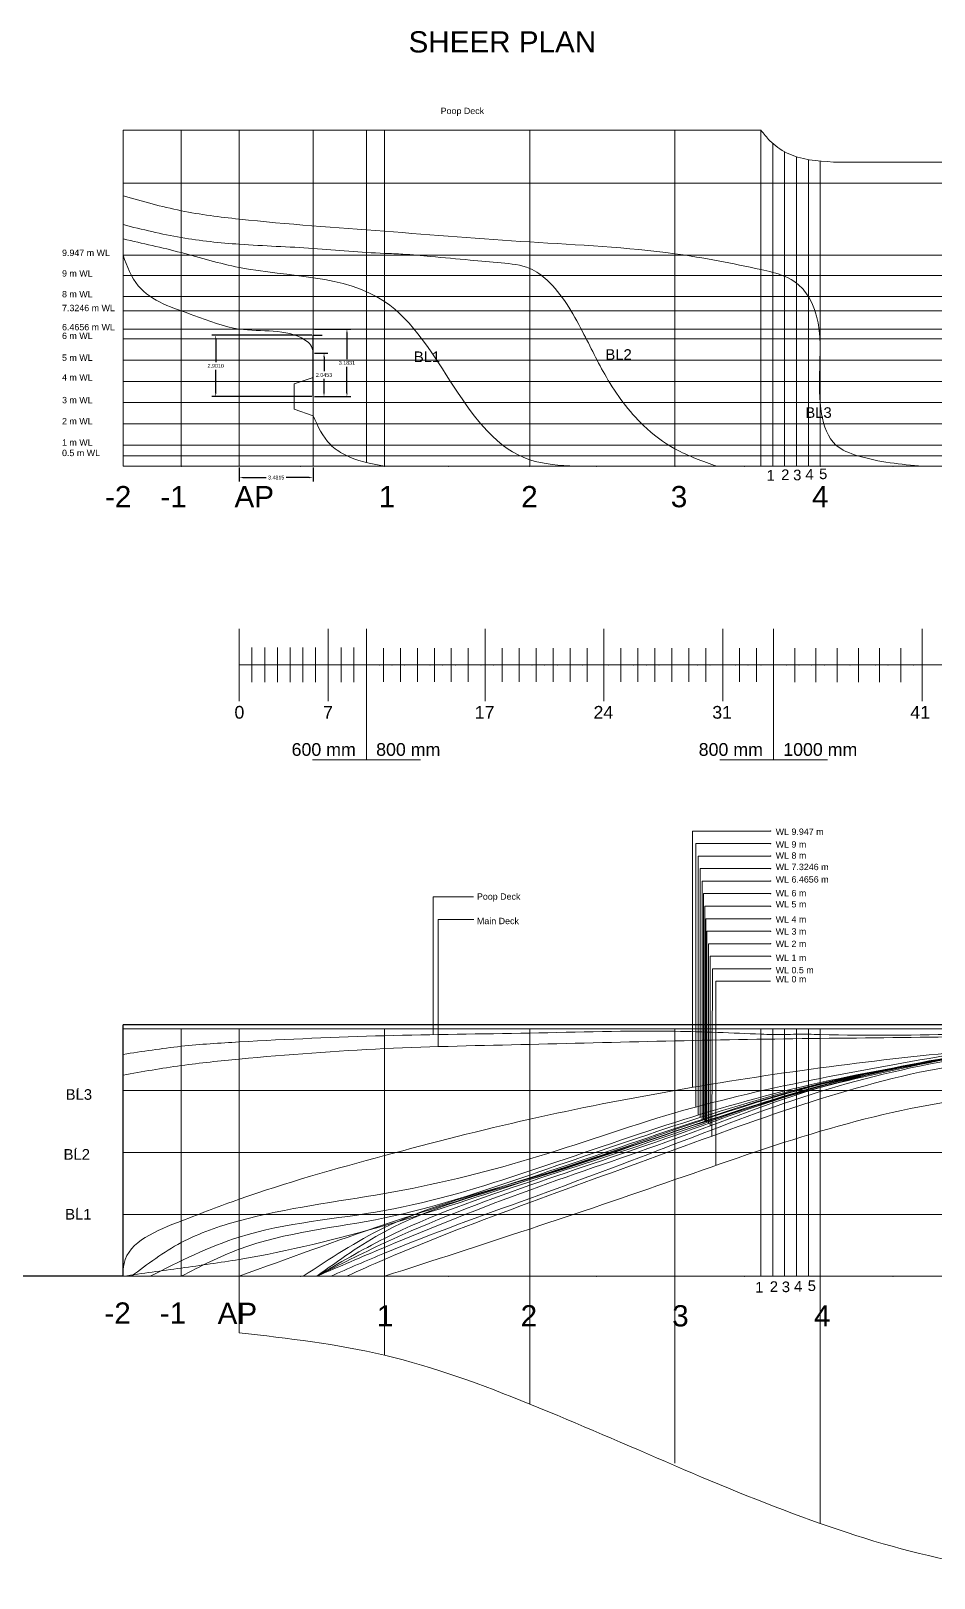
# Model space of a CAD drawing. Header units: inches. Extents: x 2352 to 5451, y 15 to 423.
# Drawn here: x 5265.5 to 5308.1, y 19.6 to 92.6 of the extents above; entities that cross this region are included whole.
import ezdxf

# ---------------------------------------------------------------- set-up
doc = ezdxf.new("R2010")
doc.units = ezdxf.units.IN
doc.header["$MEASUREMENT"] = 0
doc.layers.add('GBPD21', color=7, linetype='Continuous')
doc.layers.add('St-1', color=7, linetype='Continuous')
doc.styles.get("Standard").update_dxf_attribs({"font": 'arial.ttf'})
doc.dimstyles.get("Standard").update_dxf_attribs({"dimtxt": 0.18, "dimasz": 0.18, "dimexe": 0.18, "dimexo": 0.0625, "dimgap": 0.09, "dimtad": 0, "dimtih": 1, "dimtoh": 1, "dimdec": 4, "dimzin": 0, "dimdsep": 46, "dimtxsty": 'Standard', "dimcen": 0.09, "dimadec": 0, "dimazin": 0, "dimtfac": 1, "dimtdec": 4, "dimtofl": 0, "dimtmove": 0, "dimatfit": 3, "dimfxl": 1, "dimtolj": 1, "dimtzin": 0, "dimarcsym": 0})

# ---------------------------------------------------------------- blocks, each defined once
blk = doc.blocks.new('*D210')
at = {"layer": 'Defpoints', "color": 0, "transparency": 16777216}
for p in [(5278.812, 78.225), (5274.219, 75.324), (5278.812, 75.324)]:
    blk.add_point(p, dxfattribs=at)
at = {"layer": 'St-1', "color": 0, "lineweight": -2, "transparency": 16777216}
for p, q in [((5278.75, 78.225), (5274.039, 78.225)), ((5274.219, 78.045), (5274.219, 76.957)), ((5274.219, 75.504), (5274.219, 76.593)), ((5278.75, 75.324), (5274.039, 75.324))]:
    blk.add_line(p, q, dxfattribs=at)
at = {"layer": 'St-1', "color": 0, "transparency": 16777216}
for points in [[(5274.189, 78.045), (5274.249, 78.045), (5274.219, 78.225)], [(5274.189, 75.504), (5274.249, 75.504), (5274.219, 75.324)]]:
    blk.add_solid(points, dxfattribs=at)
at = {"layer": 'St-1', "color": 0, "transparency": 16777216, "insert": (5274.219, 76.775), "char_height": 0.18, "attachment_point": 5}
blk.add_mtext('\\A1;2.9010', dxfattribs=at)
blk = doc.blocks.new('*D211')
at = {"layer": 'Defpoints', "color": 0, "transparency": 16777216}
for p in [(5278.812, 77.37), (5278.812, 75.324), (5279.328, 75.324)]:
    blk.add_point(p, dxfattribs=at)
at = {"layer": 'St-1', "color": 0, "lineweight": -2, "transparency": 16777216}
for p, q in [((5278.875, 77.37), (5279.508, 77.37)), ((5279.328, 77.19), (5279.328, 76.529)), ((5279.328, 75.504), (5279.328, 76.165)), ((5278.875, 75.324), (5279.508, 75.324))]:
    blk.add_line(p, q, dxfattribs=at)
at = {"layer": 'St-1', "color": 0, "transparency": 16777216}
for points in [[(5279.298, 77.19), (5279.358, 77.19), (5279.328, 77.37)], [(5279.298, 75.504), (5279.358, 75.504), (5279.328, 75.324)]]:
    blk.add_solid(points, dxfattribs=at)
at = {"layer": 'St-1', "color": 0, "transparency": 16777216, "insert": (5279.328, 76.347), "char_height": 0.18, "attachment_point": 5}
blk.add_mtext('\\A1;2.0453', dxfattribs=at)
blk = doc.blocks.new('*D212')
at = {"layer": 'Defpoints', "color": 0, "transparency": 16777216}
for p in [(5278.812, 78.508), (5278.812, 75.324), (5280.409, 75.324)]:
    blk.add_point(p, dxfattribs=at)
at = {"layer": 'St-1', "color": 0, "lineweight": -2, "transparency": 16777216}
for p, q in [((5278.875, 78.508), (5280.589, 78.508)), ((5280.409, 78.328), (5280.409, 77.098)), ((5280.409, 75.504), (5280.409, 76.734)), ((5278.875, 75.324), (5280.589, 75.324))]:
    blk.add_line(p, q, dxfattribs=at)
at = {"layer": 'St-1', "color": 0, "transparency": 16777216}
for points in [[(5280.379, 78.328), (5280.439, 78.328), (5280.409, 78.508)], [(5280.379, 75.504), (5280.439, 75.504), (5280.409, 75.324)]]:
    blk.add_solid(points, dxfattribs=at)
at = {"layer": 'St-1', "color": 0, "transparency": 16777216, "insert": (5280.409, 76.916), "char_height": 0.18, "attachment_point": 5}
blk.add_mtext('\\A1;3.1831', dxfattribs=at)
blk = doc.blocks.new('*D213')
at = {"layer": 'Defpoints', "color": 0, "transparency": 16777216}
for p in [(5275.331, 72.042), (5278.812, 72.042), (5278.812, 71.509)]:
    blk.add_point(p, dxfattribs=at)
at = {"layer": 'St-1', "color": 0, "lineweight": -2, "transparency": 16777216}
for p, q in [((5275.331, 71.979), (5275.331, 71.329)), ((5275.511, 71.509), (5276.607, 71.509)), ((5278.632, 71.509), (5277.536, 71.509)), ((5278.812, 71.979), (5278.812, 71.329))]:
    blk.add_line(p, q, dxfattribs=at)
at = {"layer": 'St-1', "color": 0, "transparency": 16777216}
for points in [[(5275.511, 71.539), (5275.511, 71.479), (5275.331, 71.509)], [(5278.632, 71.539), (5278.632, 71.479), (5278.812, 71.509)]]:
    blk.add_solid(points, dxfattribs=at)
at = {"layer": 'St-1', "color": 0, "transparency": 16777216, "insert": (5277.071, 71.509), "char_height": 0.18, "attachment_point": 5}
blk.add_mtext('\\A1;3.4815', dxfattribs=at)

msp = doc.modelspace()

# ---------------------------------------------------------------- linework, layer by layer
at = {"lineweight": 5}
for p, q in [((5299.93076, 87.88191), (5269.85076, 87.88191)), ((5269.85076, 85.38191), (5269.85076, 87.88191)), ((5272.59076, 72.04191), (5272.59076, 87.88191)), ((5275.33076, 81.98891), (5275.33076, 87.88191)), ((5278.81221, 72.04191), (5278.81221, 87.88191)), ((5282.18076, 72.04191), (5282.18076, 87.88191)), ((5289.03076, 72.04191), (5289.03076, 87.88191)), ((5295.88076, 72.04191), (5295.88076, 87.88191)), ((5299.93076, 72.04191), (5299.93076, 87.88191)), ((5330.13076, 86.38191), (5303.35223, 86.38191)), ((5269.85076, 81.98891), (5269.85076, 85.38191)), ((5269.85076, 85.38191), (5330.13076, 85.38191)), ((5269.85076, 72.04191), (5269.85076, 85.38191)), ((5299.93076, 85.38191), (5302.73076, 85.38191)), ((5269.85076, 81.98891), (5330.13076, 81.98891)), ((5275.33076, 72.04191), (5275.33076, 81.98891)), ((5330.13076, 81.04191), (5269.85076, 81.04191)), ((5330.13076, 80.04191), (5269.85076, 80.04191)), ((5272.59076, 72.04191), (5272.59076, 79.98071)), ((5330.13076, 79.36651), (5269.85076, 79.36651)), ((5330.13076, 78.50751), (5269.85076, 78.50751)), ((5330.13076, 78.04191), (5269.85076, 78.04191)), ((5275.33076, 78.50746), (5274.68906, 78.50746)), ((5275.33076, 72.04191), (5275.33076, 78.50746)), ((5278.81221, 76.22279), (5278.81221, 78.64755)), ((5330.13076, 77.04191), (5269.85076, 77.04191)), ((5330.13076, 76.04191), (5269.85076, 76.04191)), ((5277.92391, 75.92124), (5278.81221, 76.22279)), ((5277.92391, 75.92124), (5277.92391, 74.7276)), ((5278.81221, 75.32442), (5278.81221, 76.22279)), ((5278.81221, 72.04191), (5278.81221, 75.32442)), ((5330.13076, 75.04191), (5269.85076, 75.04191)), ((5277.92391, 74.7276), (5278.81221, 74.42605)), ((5330.13076, 74.04191), (5269.85076, 74.04191)), ((5330.13076, 73.04191), (5269.85076, 73.04191)), ((5275.33076, 72.04191), (5275.33076, 73.38691)), ((5282.18076, 72.04191), (5282.18076, 73.30991)), ((5330.13076, 72.54191), (5269.85076, 72.54191)), ((5272.59076, 72.04191), (5272.59076, 72.49791)), ((5272.59076, 72.04191), (5272.59076, 72.25691)), ((5275.33076, 72.04191), (5275.33076, 72.48491)), ((5275.33076, 72.04191), (5269.85076, 72.04191)), ((5330.13076, 72.04191), (5275.33076, 72.04191)), ((5275.33076, 72.04191), (5330.13076, 72.04191)), ((5300.38681, 54.85073), (5296.71429, 54.85073)), ((5296.71429, 42.77105), (5296.71429, 54.85073)), ((5300.38681, 54.2608), (5296.86157, 54.2608)), ((5296.86157, 41.84623), (5296.86157, 54.2608)), ((5300.38681, 53.67087), (5296.97772, 53.67087)), ((5296.97772, 41.46578), (5296.97772, 53.67087)), ((5300.38681, 53.08094), (5297.07579, 53.08094)), ((5297.07579, 41.35361), (5297.07579, 53.08094)), ((5300.38681, 52.49102), (5297.15523, 52.49102)), ((5297.15523, 41.26494), (5297.15523, 52.49102)), ((5300.38681, 51.90109), (5297.21961, 51.90109)), ((5297.21961, 41.24003), (5297.21961, 51.90109)), ((5284.47543, 45.2567), (5284.47543, 51.75597)), ((5284.47543, 51.75597), (5286.37301, 51.75597)), ((5300.38681, 51.31116), (5297.28596, 51.31116)), ((5297.28596, 41.16775), (5297.28596, 51.31116)), ((5300.38681, 50.72123), (5297.32746, 50.72123)), ((5297.32746, 41.16299), (5297.32746, 50.72123)), ((5300.38681, 50.1313), (5297.38208, 50.1313)), ((5297.38208, 41.12328), (5297.38208, 50.1313)), ((5300.38681, 49.54137), (5297.4612, 49.54137)), ((5297.4612, 41.07501), (5297.4612, 49.54137)), ((5300.38681, 48.95144), (5297.53907, 48.95144)), ((5297.53907, 40.95908), (5297.53907, 48.95144)), ((5297.62418, 40.47759), (5297.64913, 48.36151)), ((5300.38681, 48.36151), (5297.64913, 48.36151)), ((5300.38681, 47.77158), (5297.81435, 47.77158)), ((5297.81435, 39.09675), (5297.81435, 47.77158)), ((5269.85076, 33.87174), (5269.85076, 45.53271)), ((5269.85076, 45.53271), (5414.13276, 45.53271)), ((5269.85076, 33.87174), (5269.85076, 45.53271)), ((5272.59076, 33.87174), (5272.59076, 45.53271)), ((5275.33076, 33.87174), (5275.33076, 45.53271)), ((5282.18076, 33.87174), (5282.18076, 45.53271)), ((5289.03076, 33.87174), (5289.03076, 45.53271)), ((5295.88076, 33.87174), (5295.88076, 45.53271)), ((5299.93076, 45.53271), (5299.93076, 33.87174)), ((5300.49076, 45.53271), (5300.49076, 33.87174)), ((5300.49076, 45.53271), (5300.49076, 33.87174)), ((5301.05076, 45.53271), (5301.05076, 33.87174)), ((5301.05076, 45.53271), (5301.05076, 33.87174)), ((5301.61076, 45.53271), (5301.61076, 33.87174)), ((5301.61076, 45.53271), (5301.61076, 33.87174)), ((5302.17076, 45.53271), (5302.17076, 33.87174)), ((5302.17076, 45.53271), (5302.17076, 33.87174)), ((5302.73076, 33.87174), (5302.73076, 45.53271)), ((5269.85076, 42.61747), (5414.13276, 42.61747)), ((5295.88076, 33.87174), (5295.88076, 40.70074)), ((5269.85076, 39.70222), (5414.13276, 39.70222)), ((5275.33076, 33.87174), (5275.33076, 38.27174)), ((5289.03076, 33.87174), (5289.03076, 38.42374)), ((5269.85076, 36.78698), (5414.13276, 36.78698)), ((5272.59076, 33.87174), (5272.59076, 36.47174)), ((5282.18076, 33.87174), (5282.18076, 36.10674)), ((5269.85076, 33.87174), (5269.85076, 34.47174)), ((5275.33076, 33.87174), (5275.33076, 34.66274)), ((5275.33076, 33.87174), (5269.85076, 33.87174)), ((5272.59076, 33.87174), (5272.59076, 34.25674)), ((5272.59076, 33.87174), (5412.33076, 33.87174)), ((5275.33076, 31.20954), (5275.33076, 33.87174)), ((5275.33076, 33.87174), (5275.33076, 31.20954)), ((5282.18076, 33.87174), (5282.18076, 30.14824)), ((5289.03076, 33.87174), (5289.03076, 27.84744)), ((5295.88076, 33.87174), (5295.88076, 25.05364)), ((5302.73076, 33.87174), (5302.73076, 22.22014))]:
    msp.add_line(p, q, dxfattribs=at)
at = {"color": 1, "lineweight": 5}
msp.add_line((5281.33076, 72.21903), (5281.33076, 87.88191), dxfattribs=at)
at = {"color": 5, "lineweight": 5}
for p, q in [((5300.49076, 72.04191), (5300.49076, 87.25671)), ((5301.05076, 72.04191), (5301.05076, 86.86334)), ((5301.61076, 72.04191), (5301.61076, 86.63036)), ((5302.17076, 72.04191), (5302.17076, 86.4998)), ((5302.73076, 72.04191), (5302.73076, 86.42861))]:
    msp.add_line(p, q, dxfattribs=at)
at = {"color": 18, "lineweight": 5, "true_color": 0x000000}
for p, q in [((5275.33076, 60.97208), (5275.33076, 64.38389)), ((5279.53076, 60.97208), (5279.53076, 64.38389)), ((5279.53076, 60.97208), (5279.53076, 64.38389)), ((5281.33076, 60.97208), (5281.33076, 64.38389)), ((5286.93076, 60.97208), (5286.93076, 64.38389)), ((5292.53076, 60.97208), (5292.53076, 64.38389)), ((5298.13076, 60.97208), (5298.13076, 64.38389)), ((5275.93076, 61.86094), (5275.93076, 63.49503)), ((5276.53076, 61.86094), (5276.53076, 63.49503)), ((5277.13076, 61.86094), (5277.13076, 63.49503)), ((5277.73076, 61.86094), (5277.73076, 63.49503)), ((5278.33076, 61.86094), (5278.33076, 63.49503)), ((5278.93076, 61.86094), (5278.93076, 63.49503)), ((5280.13076, 61.86094), (5280.13076, 63.49503)), ((5280.73076, 61.86094), (5280.73076, 63.49503)), ((5281.33076, 61.86094), (5281.33076, 63.49503)), ((5286.93076, 61.86094), (5286.93076, 63.49503)), ((5292.53076, 61.86094), (5292.53076, 63.49503)), ((5298.13076, 61.86094), (5298.13076, 63.49503)), ((5275.33076, 62.67798), (5412.33076, 62.67798)), ((5275.33076, 62.67798), (5279.53076, 62.67798)), ((5275.33076, 62.67798), (5279.53076, 62.67798)), ((5279.53076, 62.67798), (5278.93076, 62.67798)), ((5292.13076, 62.67798), (5291.53076, 62.67798)), ((5292.13076, 62.67798), (5296.33076, 62.67798)), ((5292.13076, 62.67798), (5296.33076, 62.67798)), ((5296.33076, 62.67798), (5295.73076, 62.67798)), ((5296.33076, 62.67798), (5300.53076, 62.67798)), ((5296.33076, 62.67798), (5300.53076, 62.67798)), ((5300.53076, 62.67798), (5299.93076, 62.67798)), ((5281.33076, 61.86094), (5281.33076, 58.20261)), ((5300.53076, 61.86094), (5300.53076, 58.20261)), ((5281.33076, 58.20261), (5278.78792, 58.20261)), ((5283.8736, 58.20261), (5281.33076, 58.20261)), ((5300.53076, 58.20261), (5297.98792, 58.20261)), ((5303.0736, 58.20261), (5300.53076, 58.20261))]:
    msp.add_line(p, q, dxfattribs=at)
at = {"lineweight": 5}
for points in [[(5299.93076, 87.88191), (5300.35525, 87.38492), (5301.14493, 86.81452), (5303.35223, 86.38191)], [(5307.55486, 72.04191), (5304.49223, 72.54191), (5303.4738, 73.04191), (5302.7964, 74.51812), (5302.17076, 80.04191), (5301.61076, 80.67874), (5300.49076, 81.18114), (5299.93076, 81.31428), (5295.88076, 82.0598), (5289.03076, 82.6142), (5282.18076, 83.11894), (5275.33076, 83.6911), (5272.59076, 84.0877), (5269.85076, 84.79293)], [(5291.19986, 72.04191), (5289.02996, 72.34798), (5282.18076, 79.81279), (5275.33076, 81.41316), (5272.59076, 82.11127), (5269.85076, 82.75788)], [(5278.81221, 76.22279), (5278.81221, 76.97854), (5278.68824, 77.76852), (5278.43564, 77.98901), (5275.33076, 78.50746), (5273.18921, 79.1541), (5270.56516, 80.54821), (5269.85076, 81.98891)], [(5278.81221, 74.42605), (5279.62998, 73.06414), (5280.2887, 72.59458), (5282.18076, 72.04191)], [(5269.85076, 33.87174), (5269.89822, 34.47174), (5272.59076, 36.47174), (5275.33076, 37.50353), (5282.18076, 39.55816), (5289.03076, 41.27174), (5295.88076, 42.62708), (5302.73076, 43.68922), (5309.58076, 44.47174), (5316.43076, 45.07174), (5323.28076, 45.50874), (5330.13076, 45.50874), (5336.98066, 45.51656), (5343.83076, 45.50874), (5350.6811, 45.51849), (5357.53076, 45.50874), (5364.38076, 45.50874), (5371.23076, 44.87174), (5378.08076, 44.07174), (5384.93076, 42.97174), (5391.78076, 41.47174), (5398.63076, 39.47174), (5405.48076, 37.16119), (5411.12807, 35.10583), (5412.29076, 34.31154), (5412.33076, 33.87174)], [(5269.85076, 43.35174), (5272.59076, 43.79996), (5275.33076, 44.10352), (5282.18076, 44.59723), (5289.03076, 44.79652), (5295.88076, 44.96193), (5302.73076, 45.0789), (5309.58076, 45.16348), (5316.43076, 45.32495), (5323.28076, 45.53271)], [(5269.85076, 33.87174), (5272.59076, 34.25674), (5275.33076, 34.66274), (5289.03076, 38.42374), (5295.88076, 40.70074), (5302.73076, 42.84674), (5309.58076, 44.29574), (5316.43076, 44.94274), (5323.28076, 45.30774), (5330.13076, 45.46574), (5336.98076, 45.50874), (5343.83076, 45.50874), (5350.68076, 45.50874), (5357.53076, 45.46674), (5364.38076, 45.29174), (5371.23076, 44.68474), (5378.08076, 43.59374), (5384.93076, 41.64874), (5391.78076, 39.46074), (5398.63076, 36.90174), (5405.48076, 34.97274), (5412.33076, 33.87174)], [(5299.93076, 45.2781), (5295.88076, 45.41548), (5289.03076, 45.33073), (5282.18076, 45.20773), (5275.33076, 44.91285), (5272.59076, 44.70667), (5269.85076, 44.32378)], [(5270.2465, 33.87174), (5272.59076, 35.45494), (5275.33076, 36.48844), (5282.18076, 37.76924), (5289.03076, 39.39674), (5295.88076, 41.57054), (5302.73076, 43.19354), (5309.58076, 44.43004), (5316.43076, 45.36873), (5323.28076, 45.53271), (5330.13076, 45.53271), (5336.98076, 45.53271), (5343.83076, 45.53271), (5350.68076, 45.53977), (5357.53076, 45.53271), (5364.38076, 45.53271), (5371.23076, 45.19776), (5378.08076, 43.89774), (5384.93076, 42.43864), (5391.78076, 40.41034), (5398.63076, 38.37554), (5405.48076, 35.82174), (5412.02285, 33.87174)], [(5411.72182, 33.87174), (5405.48076, 35.32054), (5398.63076, 37.62034), (5391.78076, 39.92874), (5384.93076, 42.16324), (5378.08076, 43.85564), (5371.23076, 45.19776), (5364.38076, 45.53271), (5357.53076, 45.53271), (5350.68142, 45.53975), (5343.83076, 45.53271), (5336.98076, 45.53271), (5330.13076, 45.53271), (5323.28076, 45.53271), (5316.43076, 45.36873), (5309.58076, 44.29784), (5302.73076, 42.99814), (5295.88076, 41.12404), (5289.03076, 38.83134), (5282.18076, 36.96404), (5275.33076, 35.71744), (5271.1339, 33.87174)], [(5411.52263, 33.87174), (5405.48076, 35.14654), (5398.63076, 37.31174), (5391.78076, 39.77094), (5384.93076, 42.03164), (5378.08076, 43.84434), (5371.23076, 45.19776), (5364.38076, 45.53271), (5357.53076, 45.53271), (5350.68076, 45.53977), (5343.83076, 45.53271), (5336.98076, 45.53271), (5330.13076, 45.53271), (5323.28076, 45.53271), (5316.43076, 45.36873), (5309.58076, 44.30844), (5302.73076, 42.95334), (5295.88076, 40.96814), (5289.03076, 38.64104), (5282.18076, 36.61954), (5275.33076, 35.14824), (5272.59076, 33.87174)], [(5411.26319, 33.87174), (5405.48076, 35.01364), (5398.63076, 37.06494), (5391.78076, 39.62554), (5384.93076, 41.88594), (5378.08076, 43.82554), (5371.23076, 45.19776), (5364.38076, 45.53271), (5357.53076, 45.53271), (5350.68076, 45.53977), (5343.83076, 45.53271), (5336.98076, 45.53271), (5330.13076, 45.53271), (5323.28076, 45.53271), (5316.43076, 45.36873), (5309.58076, 44.29614), (5302.73076, 42.92434), (5295.88076, 40.83614), (5289.03076, 38.51604), (5282.18076, 36.30544), (5275.33076, 33.87174)], [(5278.34929, 33.87174), (5282.18076, 36.16384), (5289.03076, 38.48134), (5295.88076, 40.78054), (5302.73076, 42.90254), (5309.58076, 44.29034), (5316.43076, 45.36873), (5323.28076, 45.53271), (5330.13076, 45.53271), (5336.98076, 45.53271), (5343.83076, 45.53271), (5350.68076, 45.53977), (5357.53076, 45.53271), (5364.38076, 45.53271), (5371.23076, 45.19776), (5378.08076, 43.80954), (5384.93076, 41.81464), (5391.78076, 39.55804), (5398.63076, 36.97084), (5405.48076, 34.95694), (5411.1156, 33.87174)], [(5410.36612, 33.87174), (5405.48076, 34.72774), (5398.63076, 36.59664), (5391.78076, 39.36224), (5384.93076, 41.58764), (5378.08076, 43.66154), (5371.23076, 45.19776), (5364.38076, 45.53271), (5357.53076, 45.53271), (5350.68076, 45.53977), (5343.83076, 45.53271), (5336.98076, 45.53271), (5330.13076, 45.53271), (5323.28076, 45.53271), (5316.43076, 45.36873), (5309.58076, 44.27614), (5302.73076, 42.83384), (5295.88076, 40.60284), (5289.03076, 38.32774), (5282.18076, 35.65384), (5278.98821, 33.87174)], [(5409.87611, 33.87174), (5405.48076, 34.65664), (5398.63076, 36.37454), (5391.78076, 39.25394), (5384.93076, 41.44854), (5378.08076, 43.56834), (5371.23076, 45.19776), (5364.38076, 45.53271), (5357.53076, 45.53271), (5350.68076, 45.53977), (5343.83076, 45.53271), (5336.98076, 45.53271), (5330.13076, 45.53271), (5323.28076, 45.53271), (5316.43076, 45.36873), (5309.58076, 44.29184), (5302.73076, 42.81984), (5295.88076, 40.50964), (5289.03076, 38.15774), (5282.18076, 35.43904), (5278.98821, 33.87174)], [(5410.77005, 33.87174), (5405.48076, 34.83914), (5398.63076, 36.78994), (5391.78076, 39.44304), (5384.93076, 41.69394), (5378.08076, 43.74944), (5371.23076, 45.19776), (5364.38076, 45.53271), (5357.53076, 45.53271), (5350.68076, 45.53977), (5343.83076, 45.53271), (5336.98076, 45.53271), (5330.13076, 45.53271), (5323.28076, 45.53271), (5316.43076, 45.36873), (5309.58076, 44.27804), (5302.73076, 42.76444), (5295.88076, 40.68524), (5289.03076, 38.42664), (5282.18076, 35.96884), (5278.98821, 33.87174)], [(5409.26411, 33.87174), (5405.48076, 34.57424), (5398.63076, 36.11994), (5391.78076, 39.03354), (5384.93076, 41.21284), (5378.08076, 43.42914), (5371.23076, 45.01933), (5364.38076, 45.50744), (5357.53076, 45.50744), (5350.68076, 45.50744), (5343.83076, 45.53271), (5336.98076, 45.50744), (5330.13076, 45.50744), (5323.28076, 45.50744), (5316.43076, 45.26022), (5309.58076, 44.28644), (5302.73076, 42.76334), (5295.88076, 40.34424), (5289.03076, 37.9334), (5282.18076, 35.23204), (5278.98821, 33.87174)], [(5323.28076, 45.53271), (5309.58076, 45.2781), (5302.73076, 45.26202), (5301.61076, 45.2781), (5301.05076, 45.26202), (5300.49076, 45.26202), (5299.93076, 45.2781)], [(5279.6527, 33.87174), (5282.18076, 34.95914), (5289.03076, 37.53994), (5295.88076, 40.10343), (5302.73076, 42.57584), (5309.58076, 44.17904), (5316.43076, 44.87954), (5323.28076, 44.87954), (5330.13076, 44.87954), (5336.98076, 44.87954), (5343.83076, 44.87954), (5350.68076, 44.87954), (5357.53076, 44.87954), (5364.38076, 44.87954), (5371.23076, 44.50524), (5378.08076, 43.09054), (5384.93076, 40.81504), (5391.78076, 38.58614), (5398.63076, 35.79774), (5405.48076, 34.42934), (5408.39426, 33.87174)], [(5280.39403, 33.87174), (5282.18076, 34.66444), (5289.03076, 37.34228), (5295.88076, 39.84346), (5302.73076, 42.22654), (5309.58076, 43.86754), (5316.43076, 44.28174), (5323.28076, 44.28174), (5330.13076, 44.28174), (5336.98076, 44.28174), (5343.83076, 44.28174), (5350.68076, 44.28174), (5357.53076, 44.28174), (5364.38076, 44.28174), (5371.20998, 44.10174), (5378.08076, 42.62424), (5384.93076, 40.42785), (5391.78076, 38.13884), (5398.63076, 35.53674), (5405.48076, 34.32404), (5407.60191, 33.87174)], [(5282.18076, 33.87174), (5289.03076, 36.09704), (5295.88076, 38.42354), (5302.73076, 40.70104), (5309.58076, 42.20695), (5316.43076, 42.58174), (5323.28076, 42.58174), (5330.13076, 42.58174), (5336.98076, 42.58174), (5343.83076, 42.58174), (5350.68076, 42.58174), (5357.53076, 42.58174), (5364.38076, 42.58174), (5371.23076, 42.47359), (5378.08076, 41.64904), (5384.93076, 39.46114), (5391.78076, 36.90134), (5398.63076, 34.97284), (5405.48076, 33.87174)], [(5275.33076, 31.20954), (5282.18076, 30.14824), (5289.03076, 27.84744), (5302.73076, 22.22014), (5309.58076, 20.34404), (5316.43076, 19.70794), (5323.28076, 19.70794), (5330.13076, 19.70794), (5336.98076, 19.70794), (5343.83076, 19.70794), (5350.68076, 19.70794), (5357.53076, 19.70794), (5364.38076, 19.70794), (5371.23076, 20.00114), (5378.08076, 21.56644), (5384.93076, 23.87514), (5391.78076, 26.56564), (5398.63076, 29.47364), (5405.48076, 31.68624), (5412.33076, 33.87174)]]:
    msp.add_spline(points, degree=3, dxfattribs=at)
for p in [(5300.49076, 85.38191), (5301.05076, 85.38191), (5301.61076, 85.38191), (5302.17076, 85.38191), (5272.59076, 72.04191), (5278.20776, 72.04191), (5282.18076, 72.04191), (5285.19476, 72.04191), (5289.03076, 72.04191), (5292.18176, 72.04191), (5295.88076, 72.04191), (5299.16876, 72.04191), (5302.73076, 72.04191), (5306.15576, 72.04191), (5300.38681, 54.85073), (5300.38681, 54.2608), (5300.38681, 53.67087), (5300.38681, 53.08094), (5300.38681, 52.49102), (5300.38681, 51.90109), (5300.38681, 51.31116), (5300.38681, 50.72123), (5300.38681, 50.1313), (5300.38681, 49.54137), (5300.38681, 48.95144), (5300.38681, 48.36151), (5267.72289, 42.71543), (5269.85076, 42.61747), (5267.62378, 39.89316), (5269.85076, 39.70222), (5267.69811, 37.07088), (5269.85076, 36.78698), (5278.20776, 33.87174), (5282.18076, 33.87174), (5285.19476, 33.87174), (5289.03076, 33.87174), (5292.18176, 33.87174), (5295.88076, 33.87174), (5299.16876, 33.87174), (5302.73076, 33.87174), (5306.15576, 33.87174)]:
    msp.add_point(p, dxfattribs=at)
at = {"color": 18, "lineweight": 5, "true_color": 0x000000}
for p in [(5275.93076, 62.67798), (5276.53076, 62.67798), (5277.13076, 62.67798), (5277.73076, 62.67798), (5278.33076, 62.67798), (5278.93076, 62.67798), (5280.13076, 62.67798), (5280.73076, 62.67798), (5281.33076, 62.67798), (5281.93076, 62.67798), (5282.53076, 62.67798), (5283.13076, 62.67798), (5284.33076, 62.67798), (5284.93076, 62.67798), (5285.53076, 62.67798), (5286.13076, 62.67798), (5286.73076, 62.67798), (5287.33076, 62.67798), (5288.53076, 62.67798), (5289.13076, 62.67798), (5289.73076, 62.67798), (5290.33076, 62.67798), (5290.93076, 62.67798), (5291.53076, 62.67798), (5292.73076, 62.67798), (5293.33076, 62.67798), (5293.93076, 62.67798), (5294.53076, 62.67798), (5295.13076, 62.67798), (5295.73076, 62.67798), (5296.93076, 62.67798), (5297.53076, 62.67798), (5298.13076, 62.67798), (5298.73076, 62.67798), (5299.33076, 62.67798), (5299.93076, 62.67798), (5301.13076, 62.67798), (5301.73076, 62.67798), (5302.33076, 62.67798), (5302.93076, 62.67798), (5303.53076, 62.67798), (5304.13076, 62.67798), (5305.33076, 62.67798), (5305.93076, 62.67798), (5306.53076, 62.67798), (5307.13076, 62.67798)]:
    msp.add_point(p, dxfattribs=at)
at = {"layer": 'GBPD21', "lineweight": 5}
for p, q in [((5284.7131, 44.69247), (5284.7131, 50.67854)), ((5284.7131, 50.67854), (5286.3971, 50.67854))]:
    msp.add_line(p, q, dxfattribs=at)
msp.add_spline([(5297.87008, 72.04191), (5295.88076, 72.86611), (5294.3908, 73.96935), (5292.64417, 76.24642), (5291.51896, 78.39392), (5290.76664, 79.70757), (5289.85417, 80.8103), (5289.03076, 81.37042), (5287.67722, 81.6241), (5286.2189, 81.76224), (5284.35667, 81.93184), (5283.0516, 82.03915), (5282.18076, 82.07645), (5278.81221, 82.31242), (5275.33705, 82.50801), (5272.58709, 82.82205), (5269.85076, 83.43012)], degree=3, dxfattribs=at)
at = {"layer": 'St-1'}
for p, q in [((5278.81221, 75.32442), (5278.81221, 78.22544)), ((5278.81221, 78.22544), (5279.23977, 78.22544)), ((5269.85076, 33.87174), (5225.43825, 33.87174))]:
    msp.add_line(p, q, dxfattribs=at)
at = {"layer": 'St-1', "lineweight": 5}
for p, q in [((5286.93076, 60.97798), (5286.93076, 64.37798)), ((5292.53076, 60.97798), (5292.53076, 64.37798)), ((5298.13076, 60.97798), (5298.13076, 64.37798)), ((5300.53076, 60.97208), (5300.53076, 64.37798)), ((5307.53076, 60.97208), (5307.53076, 64.37798)), ((5307.53076, 60.96913), (5307.53076, 64.37503)), ((5282.13076, 61.87798), (5282.13076, 63.47798)), ((5282.93076, 61.87798), (5282.93076, 63.47798)), ((5283.73076, 61.87798), (5283.73076, 63.47798)), ((5284.53076, 61.87798), (5284.53076, 63.47798)), ((5285.33076, 61.87798), (5285.33076, 63.47798)), ((5286.13076, 61.87798), (5286.13076, 63.47798)), ((5287.73076, 61.87798), (5287.73076, 63.47798)), ((5288.53076, 61.87798), (5288.53076, 63.47798)), ((5289.33076, 61.87798), (5289.33076, 63.47798)), ((5290.13076, 61.87798), (5290.13076, 63.47798)), ((5290.93076, 61.87798), (5290.93076, 63.47798)), ((5291.73076, 61.87798), (5291.73076, 63.47798)), ((5293.33076, 61.87798), (5293.33076, 63.47798)), ((5294.13076, 61.87798), (5294.13076, 63.47798)), ((5294.93076, 61.87798), (5294.93076, 63.47798)), ((5295.73076, 61.87798), (5295.73076, 63.47798)), ((5296.53076, 61.87798), (5296.53076, 63.47798)), ((5297.33076, 61.87798), (5297.33076, 63.47798)), ((5298.93076, 61.87798), (5298.93076, 63.47798)), ((5299.73076, 61.87798), (5299.73076, 63.47798)), ((5301.53076, 61.87503), (5301.53076, 63.47503)), ((5302.53076, 61.87503), (5302.53076, 63.47503)), ((5303.53076, 61.87503), (5303.53076, 63.47503)), ((5304.53076, 61.87503), (5304.53076, 63.47503)), ((5305.53076, 61.87503), (5305.53076, 63.47503)), ((5306.53076, 61.87503), (5306.53076, 63.47503))]:
    msp.add_line(p, q, dxfattribs=at)
at = {"layer": 'St-1', "color": 5}
for p in [(5414.13276, 45.72174), (5269.85076, 33.87174)]:
    msp.add_line(p, (5269.85076, 45.72174), dxfattribs=at)

# ---------------------------------------------------------------- texts
at = {"lineweight": 5}
for s, height, p in [('SHEER PLAN', 1, (5283.31341, 91.545)), ('Poop Deck', 0.3, (5284.82863, 88.64153)), ('9.947 m WL', 0.3, (5266.9713, 81.95429)), ('9 m WL', 0.3, (5266.9713, 80.98358)), ('8 m WL', 0.3, (5266.9713, 80.00423)), ('7.3246 m WL', 0.3, (5266.9713, 79.35234)), ('6.4656 m WL', 0.3, (5266.9713, 78.45029)), ('6 m WL', 0.3, (5266.9713, 78.04062)), ('5 m WL', 0.3, (5266.9713, 77.01209)), ('BL1', 0.5, (5283.5647, 76.95322)), ('BL2', 0.5, (5292.59921, 77.06078)), ('4 m WL', 0.3, (5266.9713, 76.08203)), ('3 m WL', 0.3, (5266.9713, 75.01316)), ('BL3', 0.5, (5302.0292, 74.32387)), ('2 m WL', 0.3, (5266.9713, 74.01585)), ('1 m WL', 0.3, (5266.9713, 73.01727)), ('0.5 m WL', 0.3, (5266.9713, 72.52111)), ('1', 0.5, (5300.19595, 71.36332)), ('2', 0.5, (5300.88817, 71.39476)), ('3', 0.5, (5301.45454, 71.38428)), ('4', 0.5, (5302.03138, 71.41048)), ('5', 0.5, (5302.67641, 71.43668)), ('-2', 1, (5268.99862, 70.11255)), ('-1', 1, (5271.61048, 70.11255)), ('AP', 1, (5275.10528, 70.11255)), ('1', 1, (5281.91096, 70.11255)), ('2', 1, (5288.6284, 70.11255)), ('3', 1, (5295.68171, 70.11255)), ('4', 1, (5302.34316, 70.11255)), ('WL 9.947 m', 0.3, (5300.62994, 54.67104)), ('WL 9 m', 0.3, (5300.62994, 54.07103)), ('WL 8 m', 0.3, (5300.62994, 53.54899)), ('WL 7.3246 m', 0.3, (5300.62994, 53.01105)), ('WL 6.4656 m', 0.3, (5300.62994, 52.42442)), ('Poop Deck', 0.3, (5286.5403, 51.61652)), ('WL 6 m', 0.3, (5300.62994, 51.77775)), ('WL 5 m', 0.3, (5300.62994, 51.25125)), ('Main Deck', 0.3, (5286.5403, 50.46346)), ('WL 4 m', 0.3, (5300.62994, 50.53976)), ('WL 3 m', 0.3, (5300.62994, 49.97198)), ('WL 2 m', 0.3, (5300.62994, 49.38825)), ('WL 1 m', 0.3, (5300.62994, 48.72905)), ('WL 0.5 m', 0.3, (5300.62994, 48.14943)), ('WL 0 m', 0.3, (5300.62994, 47.72008)), ('BL3', 0.5, (5267.14525, 42.18633)), ('BL2', 0.5, (5267.04614, 39.36406)), ('BL1', 0.5, (5267.12048, 36.54178)), ('1', 0.5, (5299.65991, 33.10051)), ('2', 0.5, (5300.35214, 33.13195)), ('3', 0.5, (5300.9185, 33.12147)), ('4', 0.5, (5301.49535, 33.14767)), ('5', 0.5, (5302.14037, 33.17387)), ('-2', 1, (5268.97076, 31.63659)), ('-1', 1, (5271.58262, 31.63659)), ('AP', 1, (5274.30961, 31.62138)), ('1', 1, (5281.81944, 31.50661)), ('2', 1, (5288.60111, 31.50661)), ('3', 1, (5295.74935, 31.50661)), ('4', 1, (5302.43937, 31.50661))]:
    msp.add_text(s, height=height, dxfattribs=at).set_placement(p)
at = {"color": 18, "lineweight": 5, "true_color": 0x000000}
for s, p in [('0', (5275.10318, 60.14815)), ('7', (5279.28526, 60.14815)), ('17', (5286.43739, 60.14815)), ('24', (5292.03739, 60.14815)), ('31', (5297.63739, 60.14815)), ('41', (5306.9784, 60.14815)), ('600 mm', (5277.79905, 58.39625)), ('800 mm', (5281.78633, 58.39625)), ('800 mm', (5296.99905, 58.39625)), ('1000 mm', (5300.98633, 58.39625))]:
    msp.add_text(s, height=0.6, dxfattribs=at).set_placement(p)

# ---------------------------------------------------------------- dimensions: what is measured, and where the dimension line sits
at = {"layer": 'St-1'}
for base, p1, p2, picture, middle in [((5274.21897, 75.32442), (5278.81221, 78.22544), (5278.81221, 75.32442), '*D210', (5274.21897, 76.77493)), ((5280.40892, 75.32442), (5278.81221, 78.50751), (5278.81221, 75.32442), '*D212', (5280.40892, 76.91597)), ((5279.32792, 75.324422), (5278.812209, 77.36977), (5278.812209, 75.324422), '*D211', (5279.32792, 76.347096))]:
    dim = msp.add_linear_dim(base=base, p1=p1, p2=p2, angle=90, dimstyle='Standard', dxfattribs=at)
    dim.commit()
    dim.dimension.update_dxf_attribs({"geometry": picture, "text_midpoint": middle})
dim = msp.add_linear_dim(base=(5278.812208709, 71.5087512612), p1=(5275.330758709, 72.0419122987), p2=(5278.812208709, 72.0419122987), dimstyle='Standard', dxfattribs=at)
dim.commit()
dim.dimension.update_dxf_attribs({"geometry": '*D213', "text_midpoint": (5277.071483709, 71.5087512612)})

doc.saveas('drawing.dxf')
